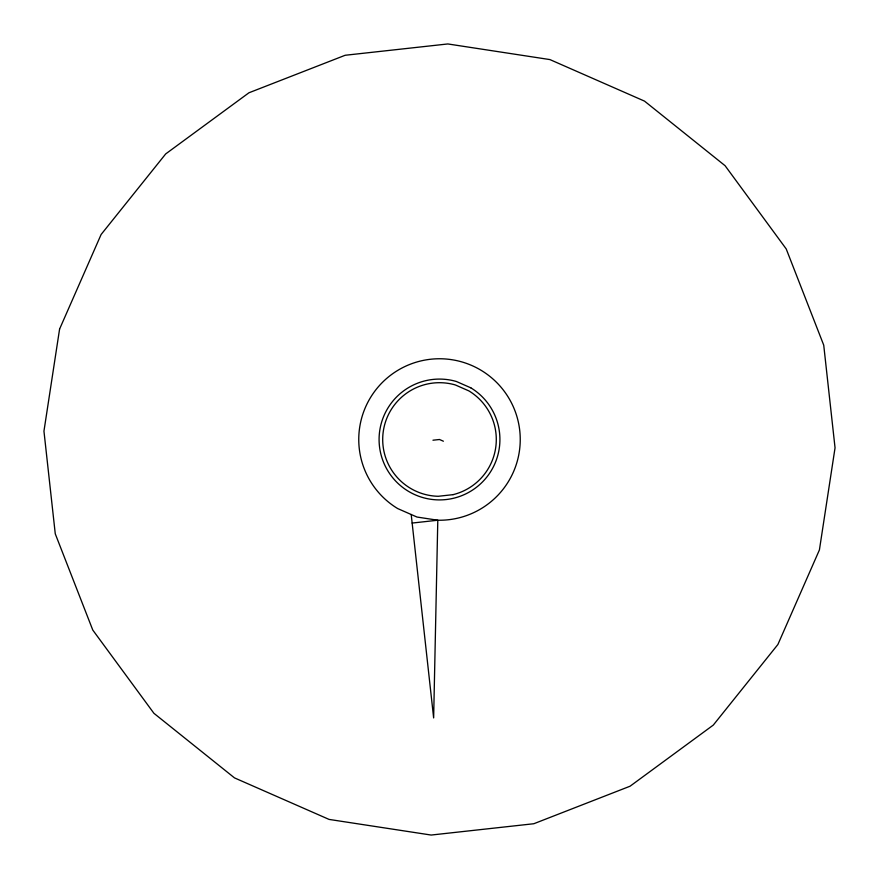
<?xml version="1.0" encoding="UTF-8"?>
<svg xmlns="http://www.w3.org/2000/svg" width="879" height="879" viewBox="0 0 879 879"><rect width="100%" height="100%" fill="white"/><g stroke="black" fill="none" stroke-linecap="round" stroke-linejoin="round"><path stroke-width="1.32" d="M432.962 440.214L439.5 439.5L443.39 441.214M412.152 523.06L437.797 520.225A80.747 80.747 0 0 0 515.94 413.493A80.747 80.747 0 0 0 388.914 376.564A80.747 80.747 0 0 0 397.66 508.556L416.965 517.039L437.797 520.225L433.644 717.923L411.207 514.512M59.585 329.076L43.95 431.16L55.267 533.828L92.778 630.056L153.913 713.298L234.506 777.893L329.076 819.415L431.16 835.05L533.828 823.733L630.056 786.222L713.298 725.087L777.893 644.494L819.415 549.924L835.05 447.84L823.733 345.172L786.222 248.944L725.087 165.702L644.494 101.107L549.924 59.585L447.84 43.95L345.172 55.267L248.944 92.778L165.702 153.913L101.107 234.506L59.585 329.076M453.037 494.657L438.302 496.283A56.794 56.794 0 0 1 383.354 430.897A56.794 56.794 0 0 1 455.355 384.958L468.925 390.924A56.794 56.794 0 0 1 453.037 494.657M470.803 387.826L456.366 381.486A60.409 60.409 0 0 0 379.794 448.729A60.409 60.409 0 0 0 473.1 489.702A60.409 60.409 0 0 0 470.803 387.826"/></g></svg>
